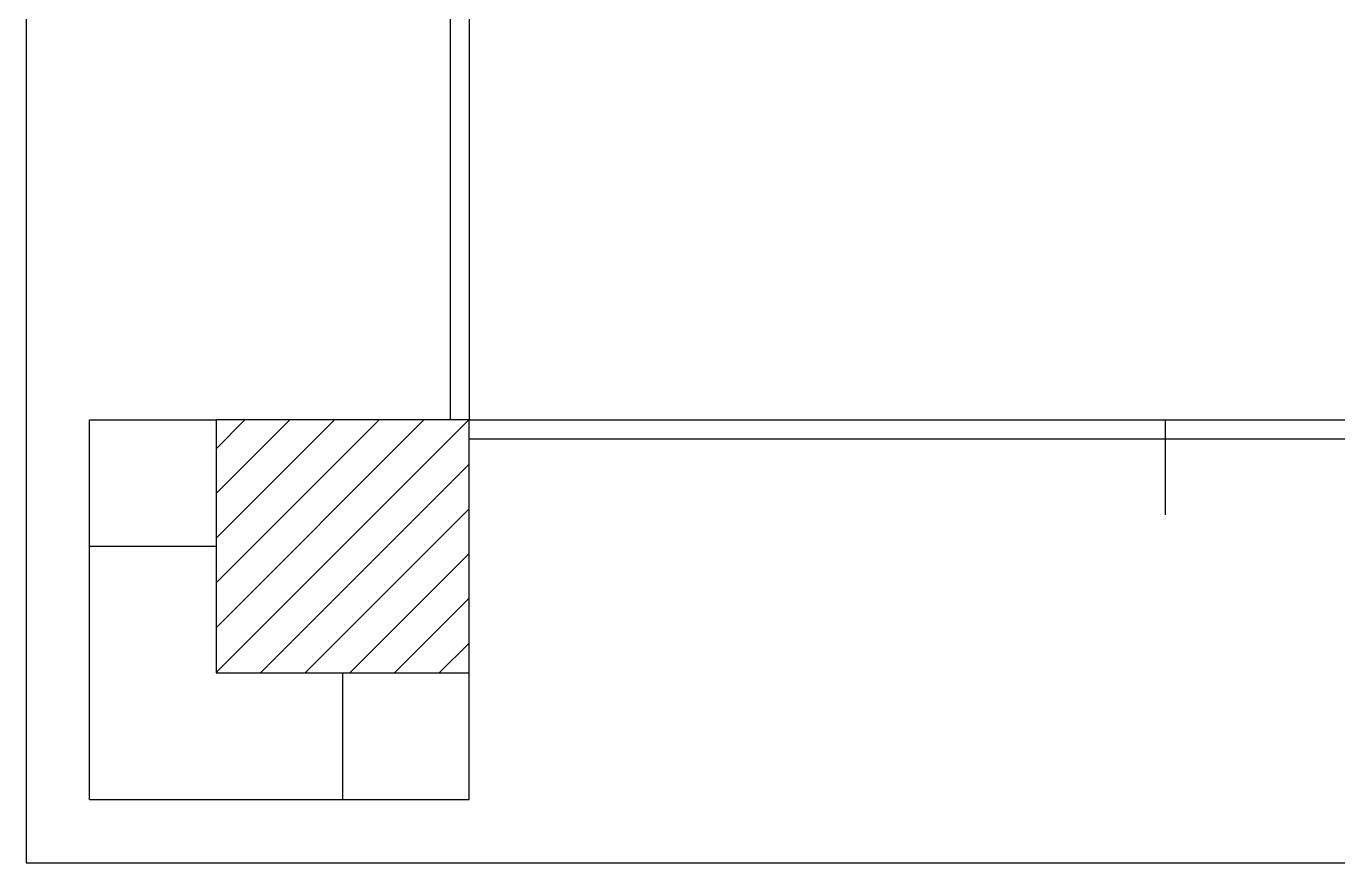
# Model space of a CAD drawing. Extents: x -9 to 600, y -23 to 65.
# Drawn here: x 266.263 to 268.336, y 12.648 to 13.97 of the extents above; entities that cross this region are included whole.
import ezdxf

# ---------------------------------------------------------------- set-up
doc = ezdxf.new("R2010")
doc.units = 0
doc.header["$LTSCALE"] = 0.8
doc.header["$MEASUREMENT"] = 0
doc.layers.get('0').update_dxf_attribs({"color": 3, "linetype": 'CONTINUOUS'})
doc.layers.add('Desenho base', color=7, linetype='CONTINUOUS')

# ---------------------------------------------------------------- blocks, each defined once
blk = doc.blocks.new('*X15')
at = {"color": 0}
for p, q in [((15.8, 29.8007), (16.1993, 30.2)), ((15.8, 29.8714), (16.1286, 30.2)), ((15.8, 29.9421), (16.0579, 30.2)), ((15.8, 30.0128), (15.9872, 30.2)), ((15.8, 30.0836), (15.9164, 30.2)), ((15.8, 30.1543), (15.8457, 30.2)), ((15.87, 29.8), (16.2, 30.13)), ((15.9407, 29.8), (16.2, 30.0593)), ((16.0114, 29.8), (16.2, 29.9886)), ((16.0821, 29.8), (16.2, 29.9179)), ((16.1528, 29.8), (16.2, 29.8472))]:
    blk.add_line(p, q, dxfattribs=at)

msp = doc.modelspace()

# ---------------------------------------------------------------- linework, layer by layer
at = {"layer": 'Desenho base'}
for p, q in [((266.2635, 14.498), (266.2635, 12.648)), ((266.9335, 14.498), (266.9335, 13.348)), ((266.9635, 14.498), (266.9635, 13.348)), ((266.3635, 13.348), (266.5635, 13.348)), ((266.3635, 12.748), (266.3635, 13.348)), ((266.9635, 13.348), (266.5635, 13.348)), ((266.5635, 13.348), (266.5635, 12.948)), ((266.9635, 13.348), (272.5635, 13.348)), ((266.9635, 12.948), (266.9635, 13.348)), ((268.0635, 13.348), (268.0635, 13.198)), ((266.9635, 13.318), (272.5635, 13.318)), ((266.5635, 13.148), (266.3635, 13.148)), ((266.5635, 12.948), (266.9635, 12.948)), ((266.7635, 12.948), (266.7635, 12.748)), ((266.9635, 12.748), (266.9635, 12.948)), ((266.3635, 12.748), (266.9635, 12.748)), ((266.2635, 12.648), (272.5635, 12.648))]:
    msp.add_line(p, q, dxfattribs=at)
msp.add_lwpolyline([(266.5635, 12.948), (266.9635, 12.948), (266.9635, 13.348), (266.5635, 13.348)], close=True, dxfattribs=at)

# ---------------------------------------------------------------- block references
msp.add_blockref('*X15', (250.7635, -16.852), dxfattribs=at)

doc.saveas('drawing.dxf')
